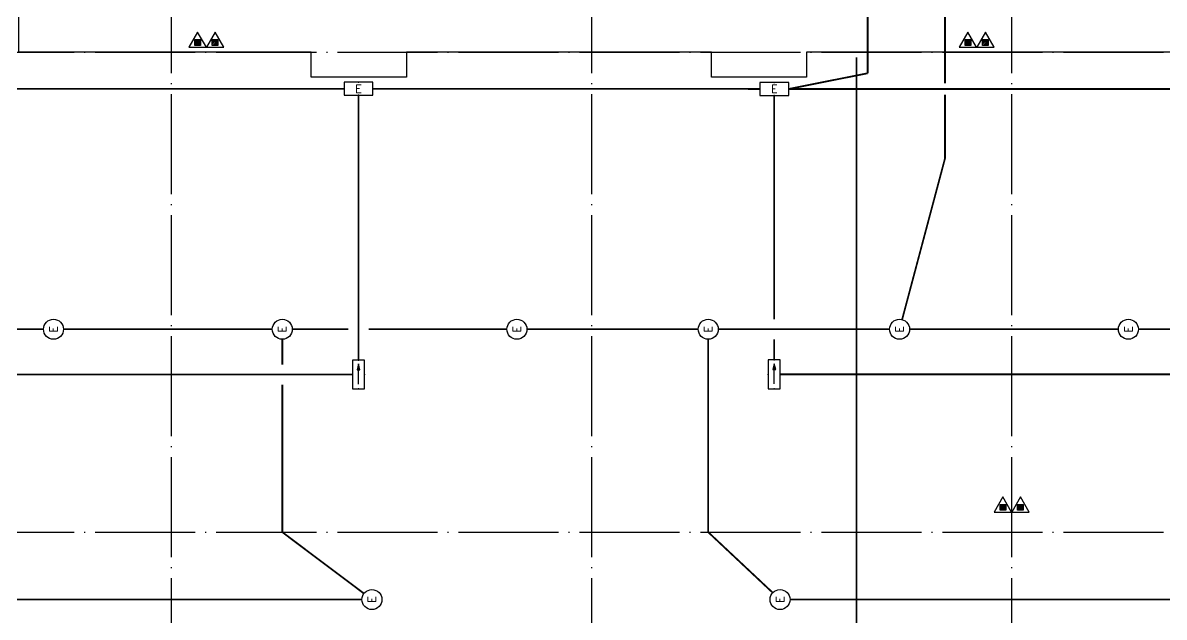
# Model space of a CAD drawing. Extents: x -2209072 to 495824, y -92434 to 572724.
# Drawn here: x 5813 to 28631, y 275521 to 287414 of the extents above; entities that cross this region are included whole.
import ezdxf
from ezdxf.enums import TextEntityAlignment as Align

# ---------------------------------------------------------------- set-up
doc = ezdxf.new("R2010")
doc.units = 0
doc.header["$LTSCALE"] = 1000
doc.header["$MEASUREMENT"] = 0
for name, pattern in [('DASH', [0.35, 0.25, -0.1]), ('X-104 6#7#平面$0$104-1112 结构$0$$AUDIT_BAD_LTYPE1', [0]), ('X-104 6#7#平面$0$DASH', [0.35, 0.25, -0.1]), ('X-104 6#7#平面$0$DOTE', [2.42, 2, -0.2, 0.02, -0.2])]:
    doc.linetypes.add(name, pattern=pattern)
doc.layers.get('0').update_dxf_attribs({"linetype": 'CONTINUOUS'})
for name, color, linetype in [('EQUIP-照明', 3, 'CONTINUOUS'), ('WIRE-应急', 2, 'DASH'), ('X-104 6#7#平面$0$A-SUR_看线', 231, 'CONTINUOUS'), ('X-104 6#7#平面$0$A_AXIS-轴线', 36, 'X-104 6#7#平面$0$DOTE'), ('X-104 6#7#平面$0$EQUIP_消防-01', 7, 'CONTINUOUS')]:
    doc.layers.add(name, color=color, linetype=linetype)
doc.layers.add('X-104 6#7#平面$0$000套内', color=226, linetype='CONTINUOUS', lineweight=30, plot=False)
doc.styles.add('_TEL_DIM', font='SIMPLEX', dxfattribs={"width": 0.8, "height": 3.5, "bigfont": 'HZTXT'})

# ---------------------------------------------------------------- blocks, each defined once
blk = doc.blocks.new('$equip$00001838')
blk.add_circle((0, 0), 0.5)
at = {"color": 7, "style": '_TEL_DIM'}
blk.add_attdef('$TEXT$', text='', height=0.4, dxfattribs=at).set_placement((0, 0), align=Align.MIDDLE_CENTER)
at = {"color": 7, "style": '_TEL_DIM', "flags": 1}
blk.add_attdef('A', text='', height=0.00002, dxfattribs=at).set_placement((0, 0), align=Align.MIDDLE_CENTER)
blk = doc.blocks.new('$equip_U$00000189(HT0843)')
at = {"color": 2}
for p, q in [((-0.72, 0.66), (-0.72, 0)), ((0.72, 0.66), (-0.72, 0.66)), ((0.72, 0), (0.72, 0.66)), ((-0.72, 0), (0.72, 0))]:
    blk.add_line(p, q, dxfattribs=at)
at = {"color": 2, "const_width": 0.0125}
for points in [[(0.72, 0.66), (0.72, 0.66), (-0.72, 0.66)], [(-0.72, 0.66), (-0.72, 0)], [(0.72, 0), (0.72, 0.66)], [(-0.72, 0), (0.72, 0)]]:
    blk.add_lwpolyline(points, dxfattribs=at)
at = {"color": 2}
blk.add_lwpolyline([(-0.72, 0.66), (-0.72, 0)], dxfattribs=at)
for p in [(0, 0.66), (-0.72, 0.33), (0, 0), (0.72, 0.33)]:
    blk.add_point(p)
at = {"color": 7, "style": '_TEL_DIM'}
blk.add_attdef('$TEXT$', text='', height=0.4, dxfattribs=at).set_placement((0, 0.33), align=Align.MIDDLE_CENTER)
at = {"color": 7, "style": '_TEL_DIM', "flags": 1}
blk.add_attdef('A', text='', height=0.000025, dxfattribs=at).set_placement((0, 0), align=Align.MIDDLE_CENTER)
blk = doc.blocks.new('$equip$00002540')
blk.add_hatch(color=256).paths.add_polyline_path([(0.24, 0.372), (0.24, 0.228), (0.528, 0.3)])
for p, q in [((-0.72, 0.6), (-0.72, 0)), ((0.72, 0.6), (-0.72, 0.6)), ((0.72, 0), (0.72, 0.6)), ((-0.72, 0), (0.72, 0)), ((0.24, 0.372), (0.24, 0.228)), ((0.528, 0.3), (0.24, 0.372)), ((0.24, 0.228), (0.528, 0.3))]:
    blk.add_line(p, q)
at = {"color": 7}
blk.add_line((-0.48, 0.3), (0.48, 0.3), dxfattribs=at)
at = {"const_width": 0.02}
blk.add_lwpolyline([(-0.72, 0.6), (-0.72, 0), (0.72, 0), (0.72, 0.6), (-0.72, 0.6), (-0.72, 0)], dxfattribs=at)
for p in [(0, 0.6), (-0.72, 0.3), (0, 0), (0.72, 0.3)]:
    blk.add_point(p)
at = {"color": 7, "style": '_TEL_DIM', "flags": 1}
blk.add_attdef('A', text='', height=0.00002, dxfattribs=at).set_placement((0, 0), align=Align.MIDDLE_CENTER)
blk = doc.blocks.new('$equip$00002534')
for p, q in [((-0.72, 0.66), (-0.72, 0)), ((0.72, 0.66), (-0.72, 0.66)), ((0.72, 0), (0.72, 0.66)), ((-0.72, 0), (0.72, 0))]:
    blk.add_line(p, q)
at = {"const_width": 0.03}
blk.add_lwpolyline([(-0.72, 0.66), (-0.72, 0), (0.72, 0), (0.72, 0.66), (-0.72, 0.66), (-0.72, 0)], dxfattribs=at)
for p in [(0, 0.66), (-0.72, 0.33), (0, 0), (0.72, 0.33)]:
    blk.add_point(p)
at = {"color": 7, "style": '_TEL_DIM'}
blk.add_attdef('$TEXT$', text='', height=0.4, dxfattribs=at).set_placement((0, 0.33), align=Align.MIDDLE_CENTER)
at = {"color": 7, "style": '_TEL_DIM', "flags": 1}
blk.add_attdef('A', text='', height=0.00002, dxfattribs=at).set_placement((0, 0), align=Align.MIDDLE_CENTER)
blk = doc.blocks.new('*U1301')
at = {"layer": 'X-104 6#7#平面$0$A_AXIS-轴线'}
for p, q in [((16800, 25700), (16800, -6500)), ((25200, 25700), (25200, -6500)), ((33600, 25700), (33600, -6500))]:
    blk.add_line(p, q, dxfattribs=at)
for points in [[(-6500, 9600), (55852, 9600)], [(-6500, 0), (55852, 0)]]:
    blk.add_lwpolyline(points, dxfattribs=at)
blk = doc.blocks.new('X-104 6#7#平面$0$$TWTSYS$00000546')
h = blk.add_hatch()
h.set_pattern_fill('ANSI31', color=256, scale=200, style=0)
h.set_pattern_definition([(45, (-38543.802, -6670.83), (-17.67767, 17.67767), [])])
h.paths.add_polyline_path([(-65, 174), (65, 174), (65, 44), (-65, 44)])
for points in [[(0, 344), (-198, 0), (198, 0)], [(-65, 174), (65, 174), (65, 44), (-65, 44)]]:
    blk.add_lwpolyline(points, close=True)
blk = doc.blocks.new('X-104 6#7#平面$0$灭火器2')
at = {"layer": 'X-104 6#7#平面$0$EQUIP_消防-01', "xscale": 0.88, "yscale": 0.88, "zscale": 0.88, "rotation": 90}
for p in [(-4049632, -27064), (-4049632, -27413)]:
    blk.add_blockref('X-104 6#7#平面$0$$TWTSYS$00000546', p, dxfattribs=at)
blk = doc.blocks.new('X-104 6#7#平面$0$A$C61334207')
at = {"layer": 'X-104 6#7#平面$0$EQUIP_消防-01', "rotation": 270}
for p in [(36721, -3762708), (52121, -3762708), (52821, -3772008)]:
    blk.add_blockref('X-104 6#7#平面$0$灭火器2', p, dxfattribs=at)
blk = doc.blocks.new('X-104 6#7#平面')
at = {"layer": 'X-104 6#7#平面$0$000套内'}
blk.add_lwpolyline([(28781, 286823), (21481, 286823), (21481, 286323), (19581, 286323), (19581, 286823), (13481, 286823), (13481, 286323), (11581, 286323), (11581, 286823), (5731, 286823), (5731, 286823), (5731, 286823), (5731, 296973), (6996, 296973), (6996, 298153), (-469, 298454), (-469, 297070), (-8569, 297073), (-8569, 276623), (-1619, 276548), (-1619, 274348), (36631, 274423)], dxfattribs=at)
at = {"layer": 'X-104 6#7#平面$0$A-SUR_看线', "linetype": 'X-104 6#7#平面$0$DASH', "ltscale": 2, "const_width": 30}
blk.add_lwpolyline([(22481, 286722), (22481, 274572)], dxfattribs=at)
at = {"linetype": 'X-104 6#7#平面$0$104-1112 结构$0$$AUDIT_BAD_LTYPE1'}
blk.add_blockref('X-104 6#7#平面$0$A$C61334207', (0, 0), dxfattribs=at)
blk.add_blockref('*U1301', (-8019, 277223))

msp = doc.modelspace()

# ---------------------------------------------------------------- linework, layer by layer
at = {"layer": 'WIRE-应急', "linetype": 'DASH', "const_width": 35}
for points in [[(22703, 287688), (22703, 286404)], [(24249, 287688), (24249, 286203)], [(22703, 286404), (21124, 286090)], [(12236, 286095), (5399, 286095)], [(12524, 285963), (12524, 280666)], [(12812, 286095), (20548, 286090)], [(20836, 285958), (20836, 281482)], [(21124, 286090), (29018, 286090)], [(24249, 285978), (24249, 284698)], [(24249, 284698), (23392, 281476)], [(2801, 281282), (6226, 281282)], [(6626, 281282), (10801, 281282)], [(11201, 281282), (12324, 281282)], [(12724, 281282), (15491, 281282)], [(15891, 281282), (19316, 281282)], [(19716, 281282), (23141, 281282)], [(23541, 281282), (27716, 281282)], [(28116, 281282), (31541, 281282)], [(11001, 281082), (11001, 280576)], [(19516, 281082), (19516, 277222)], [(20836, 281082), (20836, 280668)], [(5691, 280376), (12404, 280376)], [(20956, 280380), (28908, 280380)], [(11001, 280176), (11001, 277222)], [(11001, 277222), (12633, 275995)], [(19516, 277222), (20805, 276011)], [(4657, 275874), (12593, 275874)], [(21151, 275874), (29318, 275874)]]:
    msp.add_lwpolyline(points, dxfattribs=at)

# ---------------------------------------------------------------- block references
msp.add_blockref('X-104 6#7#平面', (0, 0))
at = {"layer": 'EQUIP-照明'}
ref = msp.add_blockref('$equip_U$00000189(HT0843)', (12524, 286227), dxfattribs=dict(at, xscale=400, yscale=400, zscale=400, rotation=180))
ref.add_attrib('$TEXT$', 'E', dxfattribs={"layer": '0', "color": 7, "height": 160, "style": '_TEL_DIM'}).set_placement((12524, 286095), align=Align.MIDDLE_CENTER)
ref = msp.add_blockref('$equip$00002534', (20836, 286222), dxfattribs=dict(at, xscale=400, yscale=400, zscale=400, rotation=180))
ref.add_attrib('$TEXT$', 'E', dxfattribs={"layer": '0', "color": 7, "height": 160, "style": '_TEL_DIM'}).set_placement((20836, 286090), align=Align.MIDDLE_CENTER)
at = {"layer": 'EQUIP-照明', "xscale": 400, "yscale": 400, "zscale": 400, "rotation": 90}
for p in [(6426, 281282), (11001, 281282), (15691, 281282), (19516, 281282), (23341, 281282), (27916, 281282), (12793, 275874), (20951, 275874)]:
    msp.add_blockref('$equip$00001838', p, dxfattribs=at).add_auto_attribs({'$TEXT$': 'E'})
for p in [(12644, 280376), (20956, 280380)]:
    msp.add_blockref('$equip$00002540', p, dxfattribs=at)

doc.saveas('drawing.dxf')
